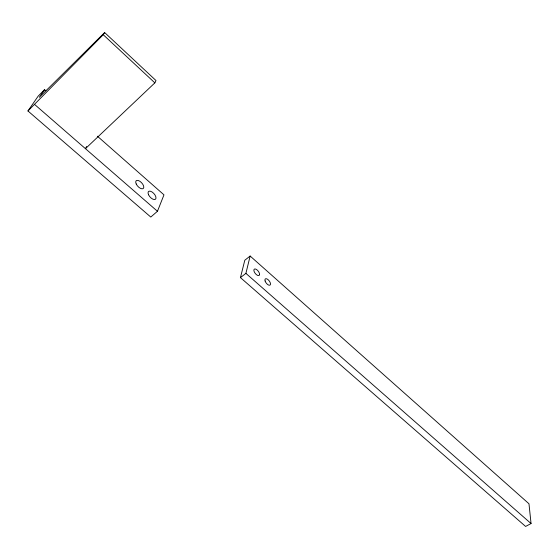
<?xml version="1.0" encoding="UTF-8"?>
<svg xmlns="http://www.w3.org/2000/svg" width="559" height="559" viewBox="0 0 559 559"><rect width="100%" height="100%" fill="white"/><g stroke="black" fill="none" stroke-linecap="round" stroke-linejoin="round"><path stroke-width="0.84" d="M240.447 277.62L245.904 273.365L250.139 256.036L528.975 503.771L531.05 523.545L525.607 526.452L240.447 277.62L244.793 260.249L250.139 256.036M45.859 90.817L44.552 89.664L38.145 96.176L27.95 110.962L150.776 217.053L157.456 211.281L163.976 194.846L97.413 136.221M86.68 146.451L85.45 148.666L154.857 82.872L156.003 80.552L104.638 32.548L39.305 97.315L44.552 89.664M27.95 110.962L103.24 34.721L104.638 32.548M34.483 104.344L157.456 211.281M245.904 273.365L531.05 523.545M103.24 34.721L154.857 82.872M259.544 274.483L259.397 275.042A3.92 1.88 52 0 1 256.511 274.707L255.784 274.05A3.92 1.88 52 0 1 253.898 270.039L254.059 269.487A3.92 1.88 52 0 1 257.308 270.144A3.92 1.88 52 0 1 259.544 274.483M148.561 194.784A5.206 2.585 47.8 0 0 155.465 199.235A5.206 2.585 47.8 0 0 152.041 191.968A5.206 2.585 47.8 0 0 148.561 194.784M136.221 184.002A5.255 2.606 47.3 0 0 143.223 188.53A5.255 2.606 47.3 0 0 139.813 181.242A5.255 2.606 47.3 0 0 136.221 184.002M265.099 280.981A3.892 1.859 52.4 0 0 269.871 285.181A3.892 1.859 52.4 0 0 268.18 279.752A3.892 1.859 52.4 0 0 265.099 280.981"/></g></svg>
